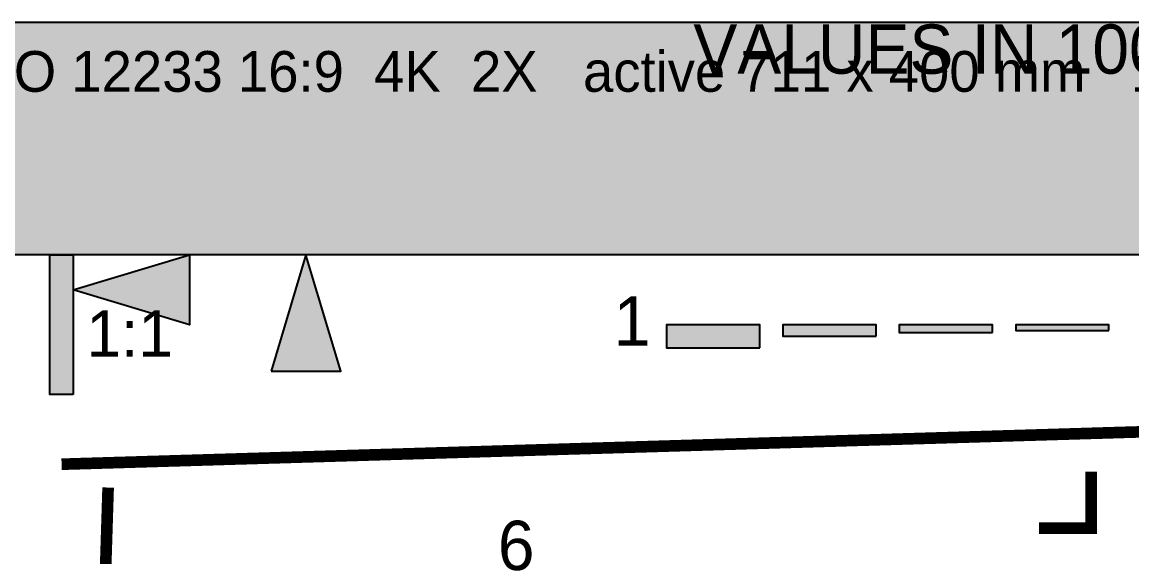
# Model space of a CAD drawing. Header units: millimetres. Extents: x 0 to 791, y 0 to 492.
# Drawn here: x 186.8 to 377.5, y 400.2 to 492.1 of the extents above; entities that cross this region are included whole.
import ezdxf
from ezdxf.enums import TextEntityAlignment as Align

# ---------------------------------------------------------------- set-up
doc = ezdxf.new("R2010")
doc.units = ezdxf.units.MM
for name, color, linetype in [('CENTER', 7, 'Continuous'), ('FRAME', 7, 'Continuous'), ('LABELS', 7, 'Continuous'), ('NOTES', 7, 'Continuous'), ('PERIPHERY', 7, 'Continuous'), ('SFR', 7, 'Continuous')]:
    doc.layers.add(name, color=color, linetype=linetype)

msp = doc.modelspace()

# ---------------------------------------------------------------- hatches: boundary and pattern name
at = {"layer": 'CENTER', "true_color": 0x000000}
h = msp.add_hatch(color=7, dxfattribs=at)
h.dxf.hatch_style = 1
h.paths.add_polyline_path([(313.56, 436.13), (313.56, 440.12), (297.56, 440.12), (297.56, 436.13), (313.56, 436.13)])
h = msp.add_hatch(color=7, dxfattribs=at)
h.dxf.hatch_style = 1
h.paths.add_polyline_path([(333.56, 438.12), (333.56, 440.12), (317.56, 440.12), (317.56, 438.12), (333.56, 438.12)])
h = msp.add_hatch(color=7, dxfattribs=at)
h.dxf.hatch_style = 1
h.paths.add_polyline_path([(353.56, 438.78), (353.56, 440.12), (337.56, 440.12), (337.56, 438.78), (353.56, 438.78)])
h = msp.add_hatch(color=7, dxfattribs=at)
h.dxf.hatch_style = 1
h.paths.add_polyline_path([(373.56, 439.13), (373.56, 440.12), (357.56, 440.12), (357.56, 439.13), (373.56, 439.13)])
at = {"layer": 'FRAME', "true_color": 0x000000}
h = msp.add_hatch(color=7, dxfattribs=at)
h.dxf.hatch_style = 1
h.paths.add_polyline_path([(0, 492.12), (791.12, 492.12), (791.12, 452.12), (0, 452.12), (0, 492.12)])
h = msp.add_hatch(color=7, dxfattribs=at)
h.dxf.hatch_style = 1
h.paths.add_polyline_path([(195.56, 428.13), (191.56, 428.13), (191.56, 452.12), (195.56, 452.12), (195.56, 428.13)])
h = msp.add_hatch(color=7, dxfattribs=at)
h.dxf.hatch_style = 1
h.paths.add_polyline_path([(215.56, 452.12), (215.56, 440.12), (195.56, 446.12), (215.56, 452.12)])
h = msp.add_hatch(color=7, dxfattribs=at)
h.dxf.hatch_style = 1
h.paths.add_polyline_path([(229.56, 432.12), (241.56, 432.12), (235.56, 452.12), (229.56, 432.12)])

# ---------------------------------------------------------------- linework, layer by layer
at = {"layer": 'CENTER', "color": 250}
for points in [[(313.56, 436.13), (313.56, 440.12), (297.56, 440.12), (297.56, 436.13), (313.56, 436.13)], [(333.56, 438.12), (333.56, 440.12), (317.56, 440.12), (317.56, 438.12), (333.56, 438.12)], [(353.56, 438.78), (353.56, 440.12), (337.56, 440.12), (337.56, 438.78), (353.56, 438.78)], [(373.56, 439.13), (373.56, 440.12), (357.56, 440.12), (357.56, 439.13), (373.56, 439.13)]]:
    msp.add_lwpolyline(points, close=True, dxfattribs=at)
at = {"layer": 'CENTER', "color": 250, "true_color": 0x000000}
for points in [[(297.56, 436.13), (313.56, 436.13), (313.56, 440.12)], [(313.56, 440.12), (297.56, 440.12), (297.56, 436.13)], [(317.56, 438.12), (333.56, 438.12), (333.56, 440.12)], [(333.56, 440.12), (317.56, 440.12), (317.56, 438.12)], [(337.56, 438.78), (353.56, 438.78), (353.56, 440.12)], [(353.56, 440.12), (337.56, 440.12), (337.56, 438.78)], [(357.56, 439.13), (373.56, 439.13), (373.56, 440.12)], [(373.56, 440.12), (357.56, 440.12), (357.56, 439.13)]]:
    msp.add_solid(points, dxfattribs=at)
at = {"layer": 'FRAME', "color": 250}
for points in [[(0, 492.12), (791.12, 492.12), (791.12, 452.12), (0, 452.12), (0, 492.12)], [(195.56, 428.13), (191.56, 428.13), (191.56, 452.12), (195.56, 452.12), (195.56, 428.13)], [(215.56, 452.12), (215.56, 440.12), (195.56, 446.12), (215.56, 452.12)], [(229.56, 432.12), (241.56, 432.12), (235.56, 452.12), (229.56, 432.12)]]:
    msp.add_lwpolyline(points, close=True, dxfattribs=at)
at = {"layer": 'FRAME', "color": 250, "true_color": 0x000000}
for points in [[(0, 492.12), (0, 452.12), (791.12, 452.12)], [(791.12, 452.12), (791.12, 492.12), (0, 492.12)], [(195.56, 428.13), (195.56, 452.12), (191.56, 452.12)], [(191.56, 452.12), (191.56, 428.13), (195.56, 428.13)], [(195.56, 446.12), (215.56, 440.12), (215.56, 452.12)], [(229.56, 432.12), (241.56, 432.12), (235.56, 452.12)]]:
    msp.add_solid(points, dxfattribs=at)
at = {"layer": 'PERIPHERY', "color": 250, "lineweight": 35, "const_width": 2}
for points in [[(193.56, 416.13), (593.56, 428.13)], [(201.56, 412.12), (191.56, 92.13)]]:
    msp.add_lwpolyline(points, dxfattribs=at)
at = {"layer": 'SFR', "color": 250, "lineweight": 35, "const_width": 2}
msp.add_lwpolyline([(361.56, 405.13), (370.56, 405.13), (370.56, 414.85)], dxfattribs=at)

# ---------------------------------------------------------------- texts
at = {"layer": 'LABELS', "color": 250}
for s, height, p in [('VALUES IN 100X LINES PER PICTURE HEIGHT', 8.4667, (302.16, 483.27)), ('1', 8.47, (288.48, 436.52)), ('1:1', 8, (197.84, 434.6)), ('6', 8.47, (268.55, 397.94))]:
    msp.add_text(s, height=height, dxfattribs=at).set_placement(p)
at = {"layer": 'NOTES', "color": 250}
msp.add_text('ISO 12233 16:9  4K  2X   active 711 x 400 mm   100x LW/PH   J 6-20  KS 12-40  JS 6-9/12-18  O/P 12-30', height=7, dxfattribs=at).set_placement((395.56, 483.66), align=Align.MIDDLE_CENTER)

doc.saveas('drawing.dxf')
